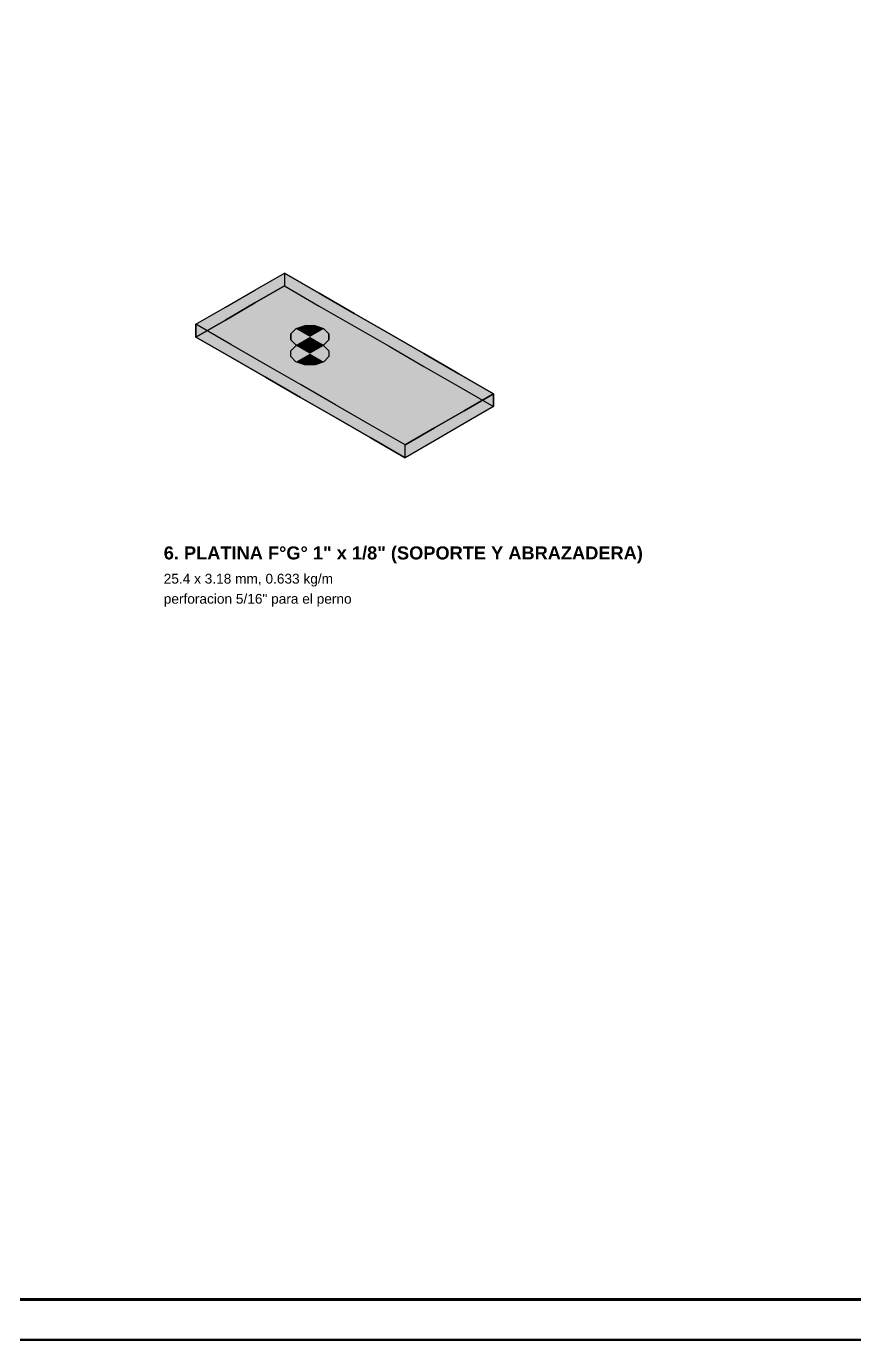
# Model space of a CAD drawing. Header units: metres. Extents: x 0 to 24.2, y -20 to 5.6.
# Drawn here: x 0.2058 to 0.4117, y 5 to 5.3266 of the extents above; entities that cross this region are included whole.
import ezdxf

# ---------------------------------------------------------------- set-up
doc = ezdxf.new("R2010")
doc.units = ezdxf.units.M
doc.header["$LTSCALE"] = 0.25
doc.layers.add('ISO-ARISTAS', color=8, linetype='CONTINUOUS')
doc.layers.add('TEXTOS', color=7, linetype='CONTINUOUS')
doc.layers.add('ISO-CONCRETO-SUP', color=254, linetype='CONTINUOUS', true_color=0xe8e8e8)
doc.layers.add('MARCO', color=7, linetype='CONTINUOUS', lineweight=50)
doc.layers.add('TITULOS', color=160, linetype='CONTINUOUS', lineweight=35)
doc.styles.get("Standard").update_dxf_attribs({"font": 'arial.ttf'})
doc.styles.add('TITULOS', font='arialbd.ttf')

msp = doc.modelspace()

# ---------------------------------------------------------------- linework, layer by layer
at = {"layer": 'ISO-ARISTAS', "color": 250}
for p, q in [((0.26267, 5.26094), (0.27, 5.26518)), ((0.26267, 5.26094), (0.27, 5.26518)), ((0.27, 5.26518), (0.27, 5.262)), ((0.27866, 5.26018), (0.27, 5.26518)), ((0.27, 5.26518), (0.27, 5.262)), ((0.27, 5.26518), (0.27866, 5.26018)), ((0.25534, 5.25671), (0.26267, 5.26094)), ((0.25534, 5.25671), (0.26267, 5.26094)), ((0.27, 5.262), (0.26267, 5.25777)), ((0.26267, 5.25777), (0.27, 5.262)), ((0.27, 5.262), (0.27866, 5.257)), ((0.27, 5.262), (0.27866, 5.257)), ((0.26267, 5.25777), (0.25534, 5.25353)), ((0.25534, 5.25353), (0.26267, 5.25777)), ((0.28732, 5.25518), (0.27866, 5.26018)), ((0.27866, 5.26018), (0.28732, 5.25518)), ((0.248, 5.25248), (0.25534, 5.25671)), ((0.248, 5.25248), (0.25534, 5.25671)), ((0.27866, 5.257), (0.28732, 5.252)), ((0.27866, 5.257), (0.28732, 5.252)), ((0.29598, 5.25018), (0.28732, 5.25518)), ((0.28732, 5.25518), (0.29598, 5.25018)), ((0.25534, 5.25353), (0.248, 5.2493)), ((0.248, 5.2493), (0.25534, 5.25353)), ((0.248, 5.2493), (0.248, 5.25248)), ((0.25666, 5.24748), (0.248, 5.25248)), ((0.25666, 5.24748), (0.248, 5.25248)), ((0.248, 5.25248), (0.248, 5.2493)), ((0.27286, 5.25133), (0.27159, 5.25006)), ((0.27159, 5.25006), (0.27286, 5.25133)), ((0.27505, 5.25206), (0.27286, 5.25133)), ((0.27286, 5.25133), (0.27505, 5.25206)), ((0.27759, 5.25206), (0.27505, 5.25206)), ((0.27505, 5.25206), (0.27759, 5.25206)), ((0.27979, 5.25133), (0.27759, 5.25206)), ((0.27759, 5.25206), (0.27979, 5.25133)), ((0.28105, 5.25006), (0.27979, 5.25133)), ((0.27979, 5.25133), (0.28105, 5.25006)), ((0.28732, 5.252), (0.29598, 5.247)), ((0.28732, 5.252), (0.29598, 5.247)), ((0.25666, 5.2443), (0.248, 5.2493)), ((0.248, 5.2493), (0.25666, 5.2443)), ((0.27159, 5.25006), (0.27159, 5.24859)), ((0.27159, 5.24859), (0.27159, 5.25006)), ((0.27159, 5.24859), (0.27286, 5.24733)), ((0.27286, 5.24733), (0.27159, 5.24859)), ((0.27286, 5.24715), (0.27505, 5.24788)), ((0.27286, 5.24715), (0.27505, 5.24788)), ((0.27505, 5.24788), (0.27759, 5.24788)), ((0.27505, 5.24788), (0.27759, 5.24788)), ((0.27759, 5.24788), (0.27979, 5.24715)), ((0.27759, 5.24788), (0.27979, 5.24715)), ((0.27979, 5.24733), (0.28105, 5.24859)), ((0.28105, 5.24859), (0.27979, 5.24733)), ((0.28105, 5.24859), (0.28105, 5.25006)), ((0.28105, 5.25006), (0.28105, 5.24859)), ((0.30464, 5.24518), (0.29598, 5.25018)), ((0.29598, 5.25018), (0.30464, 5.24518)), ((0.26532, 5.24248), (0.25666, 5.24748)), ((0.26532, 5.24248), (0.25666, 5.24748)), ((0.27159, 5.24588), (0.27286, 5.24715)), ((0.27159, 5.24588), (0.27286, 5.24715)), ((0.27159, 5.24442), (0.27159, 5.24588)), ((0.27159, 5.24442), (0.27159, 5.24588)), ((0.27286, 5.24733), (0.27505, 5.24659)), ((0.27505, 5.24659), (0.27286, 5.24733)), ((0.27505, 5.24659), (0.27759, 5.24659)), ((0.27759, 5.24659), (0.27505, 5.24659)), ((0.27759, 5.24659), (0.27979, 5.24733)), ((0.27979, 5.24733), (0.27759, 5.24659)), ((0.27979, 5.24715), (0.28105, 5.24588)), ((0.27979, 5.24715), (0.28105, 5.24588)), ((0.28105, 5.24588), (0.28105, 5.24442)), ((0.28105, 5.24588), (0.28105, 5.24442)), ((0.29598, 5.247), (0.30464, 5.242)), ((0.29598, 5.247), (0.30464, 5.242)), ((0.3133, 5.24018), (0.30464, 5.24518)), ((0.30464, 5.24518), (0.3133, 5.24018)), ((0.26532, 5.2393), (0.25666, 5.2443)), ((0.25666, 5.2443), (0.26532, 5.2393)), ((0.27398, 5.23748), (0.26532, 5.24248)), ((0.27398, 5.23748), (0.26532, 5.24248)), ((0.27286, 5.24315), (0.27159, 5.24442)), ((0.27286, 5.24315), (0.27159, 5.24442)), ((0.27505, 5.24242), (0.27286, 5.24315)), ((0.27505, 5.24242), (0.27286, 5.24315)), ((0.27759, 5.24242), (0.27505, 5.24242)), ((0.27759, 5.24242), (0.27505, 5.24242)), ((0.27979, 5.24315), (0.27759, 5.24242)), ((0.27979, 5.24315), (0.27759, 5.24242)), ((0.28105, 5.24442), (0.27979, 5.24315)), ((0.28105, 5.24442), (0.27979, 5.24315)), ((0.30464, 5.242), (0.3133, 5.237)), ((0.30464, 5.242), (0.3133, 5.237)), ((0.27398, 5.2343), (0.26532, 5.2393)), ((0.26532, 5.2393), (0.27398, 5.2343)), ((0.32196, 5.23518), (0.3133, 5.24018)), ((0.3133, 5.24018), (0.32196, 5.23518)), ((0.28264, 5.23248), (0.27398, 5.23748)), ((0.28264, 5.23248), (0.27398, 5.23748)), ((0.3133, 5.237), (0.32196, 5.232)), ((0.3133, 5.237), (0.32196, 5.232)), ((0.32196, 5.23518), (0.31463, 5.23094)), ((0.31463, 5.23094), (0.32196, 5.23518)), ((0.32196, 5.232), (0.32196, 5.23518)), ((0.32196, 5.23518), (0.32196, 5.232)), ((0.28264, 5.2293), (0.27398, 5.2343)), ((0.27398, 5.2343), (0.28264, 5.2293)), ((0.2913, 5.22748), (0.28264, 5.23248)), ((0.2913, 5.22748), (0.28264, 5.23248)), ((0.32196, 5.232), (0.31463, 5.22777)), ((0.32196, 5.232), (0.31463, 5.22777)), ((0.2913, 5.2243), (0.28264, 5.2293)), ((0.28264, 5.2293), (0.2913, 5.2243)), ((0.31463, 5.23094), (0.3073, 5.22671)), ((0.3073, 5.22671), (0.31463, 5.23094)), ((0.29996, 5.22248), (0.2913, 5.22748)), ((0.29996, 5.22248), (0.2913, 5.22748)), ((0.3073, 5.22671), (0.29996, 5.22248)), ((0.29996, 5.22248), (0.3073, 5.22671)), ((0.31463, 5.22777), (0.3073, 5.22353)), ((0.31463, 5.22777), (0.3073, 5.22353)), ((0.29996, 5.2193), (0.2913, 5.2243)), ((0.2913, 5.2243), (0.29996, 5.2193)), ((0.3073, 5.22353), (0.29996, 5.2193)), ((0.3073, 5.22353), (0.29996, 5.2193)), ((0.29996, 5.2193), (0.29996, 5.22248)), ((0.29996, 5.2193), (0.29996, 5.22248))]:
    msp.add_line(p, q, dxfattribs=at)
at = {"layer": 'ISO-CONCRETO-SUP', "true_color": 0x6a7481}
for points in [[(0.27, 5.262), (0.26267, 5.25777), (0.27, 5.26518), (0.26267, 5.26094)], [(0.26267, 5.25777), (0.25534, 5.25353), (0.26267, 5.26094), (0.25534, 5.25671)], [(0.25534, 5.25353), (0.248, 5.2493), (0.25534, 5.25671), (0.248, 5.25248)], [(0.32196, 5.232), (0.31463, 5.22777), (0.32196, 5.23518), (0.31463, 5.23094)], [(0.31463, 5.22777), (0.3073, 5.22353), (0.31463, 5.23094), (0.3073, 5.22671)], [(0.3073, 5.22353), (0.29996, 5.2193), (0.3073, 5.22671), (0.29996, 5.22248)]]:
    msp.add_solid(points, dxfattribs=at)
at = {"layer": 'ISO-CONCRETO-SUP', "true_color": 0x838f9f}
for points in [[(0.27, 5.26518), (0.27866, 5.26018), (0.26267, 5.26094), (0.27133, 5.25594)], [(0.26267, 5.26094), (0.27133, 5.25594), (0.25534, 5.25671), (0.264, 5.25171)], [(0.27, 5.262), (0.27866, 5.257), (0.26267, 5.25777), (0.27133, 5.25277)], [(0.26267, 5.25777), (0.27133, 5.25277), (0.25534, 5.25353), (0.264, 5.24853)], [(0.27866, 5.26018), (0.28732, 5.25518), (0.27133, 5.25594), (0.27999, 5.25094)], [(0.25534, 5.25671), (0.264, 5.25171), (0.248, 5.25248), (0.25666, 5.24748)], [(0.27133, 5.25594), (0.27999, 5.25094), (0.264, 5.25171), (0.27266, 5.24671)], [(0.27866, 5.257), (0.28732, 5.252), (0.27133, 5.25277), (0.27999, 5.24777)], [(0.28732, 5.25518), (0.29598, 5.25018), (0.27999, 5.25094), (0.28865, 5.24594)], [(0.25534, 5.25353), (0.264, 5.24853), (0.248, 5.2493), (0.25666, 5.2443)], [(0.264, 5.25171), (0.27266, 5.24671), (0.25666, 5.24748), (0.26532, 5.24248)], [(0.27133, 5.25277), (0.27999, 5.24777), (0.264, 5.24853), (0.27266, 5.24353)], [(0.28732, 5.252), (0.29598, 5.247), (0.27999, 5.24777), (0.28865, 5.24277)], [(0.264, 5.24853), (0.27266, 5.24353), (0.25666, 5.2443), (0.26532, 5.2393)], [(0.27999, 5.25094), (0.28865, 5.24594), (0.27266, 5.24671), (0.28132, 5.24171)], [(0.29598, 5.25018), (0.30464, 5.24518), (0.28865, 5.24594), (0.29731, 5.24094)], [(0.27266, 5.24671), (0.28132, 5.24171), (0.26532, 5.24248), (0.27398, 5.23748)], [(0.27999, 5.24777), (0.28865, 5.24277), (0.27266, 5.24353), (0.28132, 5.23853)], [(0.28865, 5.24594), (0.29731, 5.24094), (0.28132, 5.24171), (0.28998, 5.23671)], [(0.29598, 5.247), (0.30464, 5.242), (0.28865, 5.24277), (0.29731, 5.23777)], [(0.30464, 5.24518), (0.3133, 5.24018), (0.29731, 5.24094), (0.30597, 5.23594)], [(0.27266, 5.24353), (0.28132, 5.23853), (0.26532, 5.2393), (0.27398, 5.2343)], [(0.28132, 5.24171), (0.28998, 5.23671), (0.27398, 5.23748), (0.28264, 5.23248)], [(0.28865, 5.24277), (0.29731, 5.23777), (0.28132, 5.23853), (0.28998, 5.23353)], [(0.30464, 5.242), (0.3133, 5.237), (0.29731, 5.23777), (0.30597, 5.23277)], [(0.28132, 5.23853), (0.28998, 5.23353), (0.27398, 5.2343), (0.28264, 5.2293)], [(0.29731, 5.24094), (0.30597, 5.23594), (0.28998, 5.23671), (0.29864, 5.23171)], [(0.3133, 5.24018), (0.32196, 5.23518), (0.30597, 5.23594), (0.31463, 5.23094)], [(0.28998, 5.23671), (0.29864, 5.23171), (0.28264, 5.23248), (0.2913, 5.22748)], [(0.29731, 5.23777), (0.30597, 5.23277), (0.28998, 5.23353), (0.29864, 5.22853)], [(0.30597, 5.23594), (0.31463, 5.23094), (0.29864, 5.23171), (0.3073, 5.22671)], [(0.3133, 5.237), (0.32196, 5.232), (0.30597, 5.23277), (0.31463, 5.22777)], [(0.28998, 5.23353), (0.29864, 5.22853), (0.28264, 5.2293), (0.2913, 5.2243)], [(0.29864, 5.23171), (0.3073, 5.22671), (0.2913, 5.22748), (0.29996, 5.22248)], [(0.30597, 5.23277), (0.31463, 5.22777), (0.29864, 5.22853), (0.3073, 5.22353)], [(0.29864, 5.22853), (0.3073, 5.22353), (0.2913, 5.2243), (0.29996, 5.2193)]]:
    msp.add_solid(points, dxfattribs=at)
at = {"layer": 'ISO-CONCRETO-SUP', "true_color": 0x768190}
for points in [[(0.27, 5.262), (0.27866, 5.257), (0.27, 5.26518), (0.27866, 5.26018)], [(0.27866, 5.257), (0.28732, 5.252), (0.27866, 5.26018), (0.28732, 5.25518)], [(0.28732, 5.252), (0.29598, 5.247), (0.28732, 5.25518), (0.29598, 5.25018)], [(0.248, 5.2493), (0.25666, 5.2443), (0.248, 5.25248), (0.25666, 5.24748)], [(0.29598, 5.247), (0.30464, 5.242), (0.29598, 5.25018), (0.30464, 5.24518)], [(0.25666, 5.2443), (0.26532, 5.2393), (0.25666, 5.24748), (0.26532, 5.24248)], [(0.30464, 5.242), (0.3133, 5.237), (0.30464, 5.24518), (0.3133, 5.24018)], [(0.26532, 5.2393), (0.27398, 5.2343), (0.26532, 5.24248), (0.27398, 5.23748)], [(0.3133, 5.237), (0.32196, 5.232), (0.3133, 5.24018), (0.32196, 5.23518)], [(0.27398, 5.2343), (0.28264, 5.2293), (0.27398, 5.23748), (0.28264, 5.23248)], [(0.28264, 5.2293), (0.2913, 5.2243), (0.28264, 5.23248), (0.2913, 5.22748)], [(0.2913, 5.2243), (0.29996, 5.2193), (0.2913, 5.22748), (0.29996, 5.22248)]]:
    msp.add_solid(points, dxfattribs=at)
at = {"layer": 'ISO-CONCRETO-SUP', "true_color": 0x27292b}
for points in [[(0.27159, 5.24588), (0.27286, 5.24715), (0.27159, 5.25006), (0.27286, 5.25133)], [(0.28105, 5.24442), (0.27979, 5.24315), (0.28105, 5.24859), (0.27979, 5.24733)]]:
    msp.add_solid(points, dxfattribs=at)
at = {"layer": 'ISO-CONCRETO-SUP', "true_color": 0x35373b}
for points in [[(0.27632, 5.24933), (0.27159, 5.25006), (0.27286, 5.25133)], [(0.27632, 5.24933), (0.27286, 5.25133), (0.27505, 5.25206)], [(0.27632, 5.24933), (0.27505, 5.25206), (0.27759, 5.25206)], [(0.27632, 5.24933), (0.27759, 5.25206), (0.27979, 5.25133)], [(0.27632, 5.24933), (0.27979, 5.25133), (0.28105, 5.25006)], [(0.27632, 5.24933), (0.27159, 5.24859), (0.27159, 5.25006)], [(0.27632, 5.24933), (0.27286, 5.24733), (0.27159, 5.24859)], [(0.27632, 5.24933), (0.27505, 5.24659), (0.27286, 5.24733)], [(0.27632, 5.24515), (0.27286, 5.24715), (0.27505, 5.24788)], [(0.27632, 5.24933), (0.27759, 5.24659), (0.27505, 5.24659)], [(0.27632, 5.24515), (0.27505, 5.24788), (0.27759, 5.24788)], [(0.27632, 5.24933), (0.28105, 5.25006), (0.28105, 5.24859)], [(0.27632, 5.24933), (0.28105, 5.24859), (0.27979, 5.24733)], [(0.27632, 5.24933), (0.27979, 5.24733), (0.27759, 5.24659)], [(0.27632, 5.24515), (0.27759, 5.24788), (0.27979, 5.24715)], [(0.27632, 5.24515), (0.27159, 5.24588), (0.27286, 5.24715)], [(0.27632, 5.24515), (0.27159, 5.24442), (0.27159, 5.24588)], [(0.27632, 5.24515), (0.27286, 5.24315), (0.27159, 5.24442)], [(0.27632, 5.24515), (0.27505, 5.24242), (0.27286, 5.24315)], [(0.27632, 5.24515), (0.27759, 5.24242), (0.27505, 5.24242)], [(0.27632, 5.24515), (0.27979, 5.24715), (0.28105, 5.24588)], [(0.27632, 5.24515), (0.28105, 5.24588), (0.28105, 5.24442)], [(0.27632, 5.24515), (0.28105, 5.24442), (0.27979, 5.24315)], [(0.27632, 5.24515), (0.27979, 5.24315), (0.27759, 5.24242)]]:
    msp.add_solid(points, dxfattribs=at)
at = {"layer": 'ISO-CONCRETO-SUP', "true_color": 0x2e3033}
for points in [[(0.27286, 5.24715), (0.27505, 5.24788), (0.27286, 5.25133), (0.27505, 5.25206)], [(0.27979, 5.24315), (0.27759, 5.24242), (0.27979, 5.24733), (0.27759, 5.24659)]]:
    msp.add_solid(points, dxfattribs=at)
at = {"layer": 'ISO-CONCRETO-SUP', "true_color": 0x323437}
for points in [[(0.27505, 5.24788), (0.27759, 5.24788), (0.27505, 5.25206), (0.27759, 5.25206)], [(0.27759, 5.24788), (0.27979, 5.24715), (0.27759, 5.25206), (0.27979, 5.25133)], [(0.27505, 5.24242), (0.27286, 5.24315), (0.27505, 5.24659), (0.27286, 5.24733)], [(0.27759, 5.24242), (0.27505, 5.24242), (0.27759, 5.24659), (0.27505, 5.24659)]]:
    msp.add_solid(points, dxfattribs=at)
at = {"layer": 'ISO-CONCRETO-SUP', "true_color": 0x2d2f32}
for points in [[(0.27979, 5.24715), (0.28105, 5.24588), (0.27979, 5.25133), (0.28105, 5.25006)], [(0.27286, 5.24315), (0.27159, 5.24442), (0.27286, 5.24733), (0.27159, 5.24859)]]:
    msp.add_solid(points, dxfattribs=at)
at = {"layer": 'ISO-CONCRETO-SUP', "true_color": 0x26272a}
for points in [[(0.27159, 5.24442), (0.27159, 5.24588), (0.27159, 5.24859), (0.27159, 5.25006)], [(0.28105, 5.24588), (0.28105, 5.24442), (0.28105, 5.25006), (0.28105, 5.24859)]]:
    msp.add_solid(points, dxfattribs=at)
at = {"layer": 'MARCO'}
msp.add_lwpolyline([(0, 5), (0.841, 5), (0.841, 5.594), (0, 5.594)], close=True, dxfattribs=at)
at = {"layer": 'MARCO', "const_width": 0.0008}
msp.add_lwpolyline([(0.025, 5.01), (0.831, 5.01), (0.831, 5.584), (0.025, 5.584)], close=True, dxfattribs=at)

# ---------------------------------------------------------------- texts
at = {"layer": 'TEXTOS'}
for s, p in [('25.4 x 3.18 mm, 0.633 kg/m', (0.24, 5.188)), ('perforacion 5/16" para el perno', (0.24, 5.183))]:
    msp.add_text(s, height=0.00243, dxfattribs=at).set_placement(p)
at = {"layer": 'TITULOS', "style": 'TITULOS'}
msp.add_text('6. PLATINA F°G° 1" x 1/8" (SOPORTE Y ABRAZADERA)', height=0.00324, dxfattribs=at).set_placement((0.24, 5.194))

doc.saveas('drawing.dxf')
